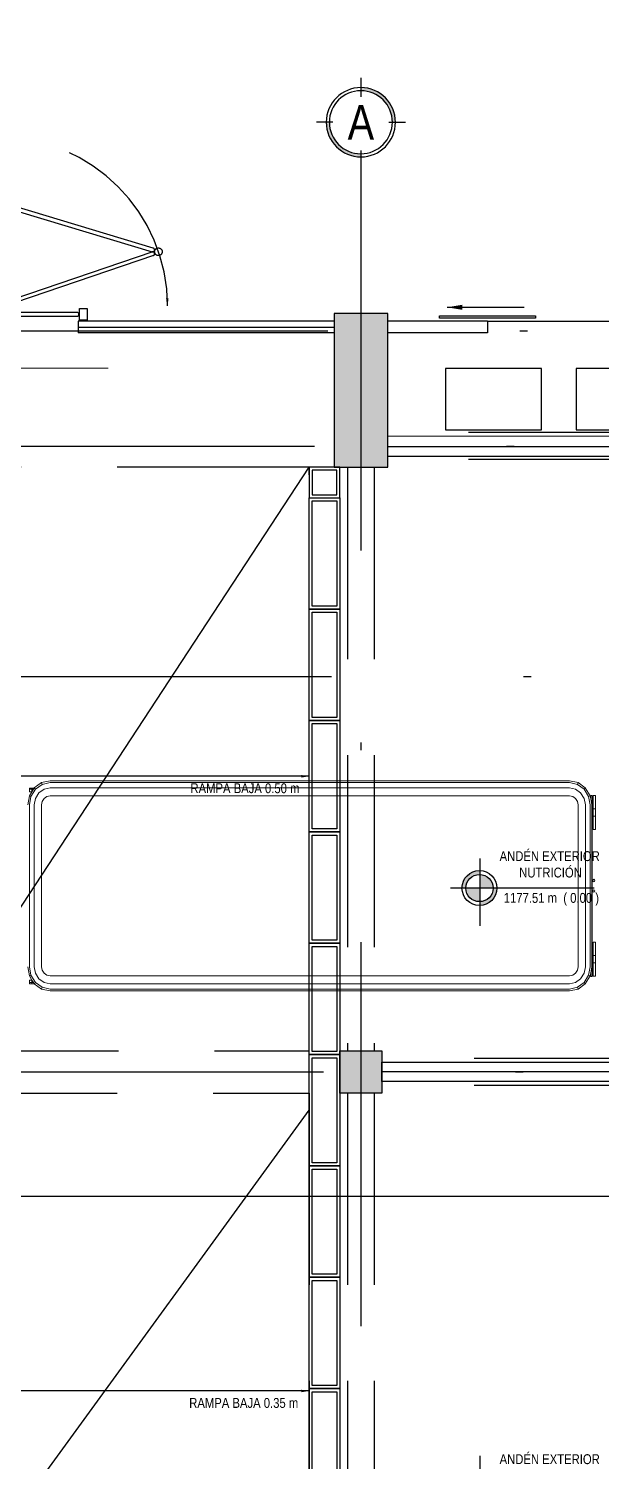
# Model space of a CAD drawing. Extents: x -28 to 131, y -33 to 63.
# Drawn here: x -4.33 to 3.13, y 20.05 to 38.71 of the extents above; entities that cross this region are included whole.
import ezdxf
from ezdxf.enums import TextEntityAlignment as Align

# ---------------------------------------------------------------- set-up
doc = ezdxf.new("R2010")
doc.units = 0
doc.header["$LTSCALE"] = 10
for name, pattern in [('CENTER', [2, 1.25, -0.25, 0.25, -0.25]), ('DASHDOT', [1, 0.5, -0.25, 0, -0.25]), ('DASHDOT2', [12.7, 6.35, -3.175, 0, -3.175]), ('HIDDEN', [0.375, 0.25, -0.125]), ('PHANTOM', [63.5, 31.75, -6.35, 6.35, -6.35, 6.35, -6.35]), ('PHANTOM2', [1.25, 0.625, -0.125, 0.125, -0.125, 0.125, -0.125])]:
    doc.linetypes.add(name, pattern=pattern)
for name, color, linetype in [('arq-aceras', 252, 'Continuous'), ('arq-carros', 8, 'Continuous'), ('arq-columnas', 6, 'Continuous'), ('arq-ejes', 251, 'DASHDOT2'), ('arq-ejes-circulo', 1, 'Continuous'), ('arq-ejes-principales', 1, 'DASHDOT'), ('arq-escaleras', 1, 'Continuous'), ('arq-escaleras-tex', 3, 'Continuous'), ('arq-hatch', 252, 'Continuous'), ('arq-indicacion de corte', 5, 'PHANTOM2'), ('arq-montacargas', 2, 'Continuous'), ('arq-muro', 5, 'Continuous'), ('arq-niveles', 1, 'Continuous'), ('arq-pared baja', 240, 'Continuous'), ('arq-pared mamposteria', 4, 'Continuous'), ('arq-portón', 1, 'HIDDEN'), ('arq-Rejilla', 8, 'Continuous'), ('arq-text-ejes', 2, 'Continuous'), ('arq-vigas', 251, 'HIDDEN')]:
    doc.layers.add(name, color=color, linetype=linetype)
doc.styles.add('dape 2', font='ARIALN.TTF')
doc.dimstyles.new('dape', dxfattribs={"dimscale": 0.05, "dimtxt": 2, "dimasz": 2, "dimexe": 1, "dimexo": 1, "dimgap": 1, "dimtad": 1, "dimzin": 1, "dimtxsty": 'dape 2', "dimcen": 30, "dimclrd": 1, "dimclre": 1, "dimclrt": 256, "dimazin": 0, "dimtfac": 1, "dimtmove": 0, "dimatfit": 3, "dimfxl": 1, "dimarcsym": 0})

# ---------------------------------------------------------------- blocks, each defined once
blk = doc.blocks.new('*U99')
at = {"linetype": 'Continuous'}
h = blk.add_hatch(color=251, dxfattribs=at)
h.paths.add_polyline_path([(0.1643, 0.326), (0.1803, 0.326, -0.414214), (0, 0.1457), (0, 0.1617, 0.414214)])
h.paths.add_polyline_path([(-0.1643, 0.326), (-0.1803, 0.326, -0.414214), (0, 0.5063), (0, 0.4903, 0.414214)])
for p, q in [((0, 0.5577), (0, 0.4724)), ((0, 0.5432), (0, 0.4579)), ((-0.1464, 0.326), (-0.2317, 0.326)), ((0.1464, 0.326), (0.2317, 0.326)), ((0, 0.1796), (0, 0.0943))]:
    blk.add_line(p, q, dxfattribs=at)
at = {"linetype": 'CENTER', "ltscale": 0.7}
blk.add_line((0, 0.1457), (0, 0.1457), dxfattribs=at)
at = {"linetype": 'Continuous'}
for radius in [0.1803, 0.1643]:
    blk.add_circle((0, 0.326), radius, dxfattribs=at)
blk = doc.blocks.new('Camion')
at = {"lineweight": 0}
for p, q in [((-1.002, 0.227), (-1.175, 0.227)), ((-1.175, 0.198), (-1.175, 0.227)), ((-1.159, 0.198), (-1.175, 0.198)), ((-1.159, 0.183), (-1.159, 0.198)), ((-1.002, 0.198), (-1.159, 0.198)), ((-1.002, 0.198), (-1.002, 0.227)), ((-0.908, 0.227), (-1.002, 0.227)), ((-0.908, 0.198), (-1.002, 0.198)), ((-0.735, 0.227), (-0.908, 0.227)), ((-0.908, 0.198), (-0.908, 0.227)), ((-0.908, 0.198), (-0.751, 0.198)), ((-0.751, 0.183), (-0.751, 0.198)), ((-0.735, 0.198), (-0.751, 0.198)), ((-0.735, 0.227), (-0.735, 0.198)), ((-0.083, 0.205), (-0.078, 0.215)), ((-0.078, 0.195), (-0.083, 0.205)), ((-0.078, 0.215), (-0.067, 0.22)), ((-0.067, 0.19), (-0.078, 0.195)), ((-0.067, 0.22), (-0.056, 0.215)), ((-0.056, 0.195), (-0.067, 0.19)), ((-0.056, 0.215), (-0.051, 0.205)), ((-0.051, 0.205), (-0.056, 0.195)), ((0.053, 0.205), (0.058, 0.215)), ((0.058, 0.195), (0.053, 0.205)), ((0.058, 0.215), (0.069, 0.22)), ((0.069, 0.19), (0.058, 0.195)), ((0.069, 0.22), (0.08, 0.215)), ((0.08, 0.195), (0.069, 0.19)), ((0.08, 0.215), (0.085, 0.205)), ((0.085, 0.205), (0.08, 0.195)), ((0.735, 0.227), (0.907, 0.227)), ((0.735, 0.227), (0.735, 0.198)), ((0.75, 0.198), (0.735, 0.198)), ((0.75, 0.183), (0.75, 0.198)), ((0.75, 0.198), (0.907, 0.198)), ((0.907, 0.227), (0.907, 0.198)), ((0.907, 0.227), (1.002, 0.227)), ((1.002, 0.198), (0.907, 0.198)), ((1.002, 0.227), (1.175, 0.227)), ((1.002, 0.227), (1.002, 0.198)), ((1.159, 0.198), (1.002, 0.198)), ((1.159, 0.198), (1.159, 0.183)), ((1.175, 0.198), (1.159, 0.198)), ((1.175, 0.227), (1.175, 0.198)), ((-1.276, 0.094), (-1.344, 0)), ((-1.259, 0.079), (-1.321, -0.009)), ((-1.276, 0.094), (-1.174, 0.158)), ((-1.259, 0.079), (-1.276, 0.094)), ((-1.164, 0.137), (-1.259, 0.079)), ((-1.259, -0.033), (-1.21, 0.034)), ((-1.138, 0.079), (-1.21, 0.034)), ((-1.181, 0.183), (-1.181, 0.165)), ((-1.181, 0.183), (1.177, 0.183)), ((-1.181, 0.165), (-1.134, 0.165)), ((-1.134, 0.165), (-1.174, 0.158)), ((-1.174, 0.158), (-1.164, 0.137)), ((-1.164, 0.137), (-1.053, 0.158)), ((-0.751, 0.183), (-1.159, 0.183)), ((-1.053, 0.095), (-1.138, 0.079)), ((-1.054, 0.18), (-1.134, 0.165)), ((-1.099, -0.009), (-1.053, 0)), ((-1.054, 0.18), (1.054, 0.18)), ((-1.053, 0.158), (1.053, 0.158)), ((1.053, 0.095), (-1.053, 0.095)), ((-1.053, 0), (1.053, 0)), ((1.159, 0.183), (0.75, 0.183)), ((1.053, 0.158), (1.164, 0.137)), ((1.138, 0.079), (1.053, 0.095)), ((1.134, 0.165), (1.054, 0.18)), ((1.134, 0.165), (1.177, 0.165)), ((1.174, 0.158), (1.134, 0.165)), ((1.21, 0.034), (1.138, 0.079)), ((1.164, 0.137), (1.174, 0.158)), ((1.164, 0.137), (1.259, 0.079)), ((1.276, 0.094), (1.174, 0.158)), ((1.177, 0.165), (1.177, 0.183)), ((1.259, -0.033), (1.21, 0.034)), ((1.259, 0.079), (1.276, 0.094)), ((1.259, 0.079), (1.321, -0.009)), ((1.344, 0), (1.276, 0.094)), ((-1.344, 0), (-1.368, -0.112)), ((-1.368, -0.2), (-1.368, -0.112)), ((-1.368, -0.112), (-1.368, -0.112)), ((-1.368, -0.112), (-1.368, -0.112)), ((-1.368, -0.2), (-1.368, -0.112)), ((-1.344, 0), (-1.321, -0.009)), ((-1.321, -0.009), (-1.344, -0.112)), ((-1.344, -6.876), (-1.344, -0.112)), ((-1.259, -0.033), (-1.276, -0.112)), ((-1.276, -0.112), (-1.276, -6.876)), ((-1.164, -0.069), (-1.174, -0.112)), ((-1.174, -6.876), (-1.174, -0.112)), ((-1.138, -0.033), (-1.164, -0.069)), ((-1.099, -0.009), (-1.138, -0.033)), ((1.053, 0), (1.099, -0.009)), ((1.099, -0.009), (1.138, -0.033)), ((1.138, -0.033), (1.164, -0.069)), ((1.174, -0.112), (1.164, -0.069)), ((1.174, -0.112), (1.174, -6.876)), ((1.276, -0.112), (1.259, -0.033)), ((1.276, -0.112), (1.276, -6.876)), ((1.321, -0.009), (1.344, 0)), ((1.344, -0.112), (1.321, -0.009)), ((1.368, -0.112), (1.344, 0)), ((1.344, -0.112), (1.344, -6.876)), ((1.368, -1.158), (1.368, -0.112)), ((1.368, -0.112), (1.368, -1.158)), ((1.368, -0.112), (1.368, -2.411)), ((-1.368, -0.579), (-1.368, -0.2)), ((-1.368, -0.2), (-1.368, -0.2)), ((-1.368, -0.2), (-1.368, -0.579)), ((-1.368, -0.579), (-1.368, -0.579)), ((-1.368, -0.579), (-1.368, -1.162)), ((-1.368, -0.579), (-1.368, -1.162)), ((-1.368, -1.279), (-1.368, -1.162)), ((-1.368, -1.162), (-1.368, -1.162)), ((-1.368, -1.279), (-1.368, -1.162)), ((-1.368, -1.279), (-1.368, -1.279)), ((-1.368, -6.876), (-1.368, -1.279)), ((1.368, -1.158), (1.368, -1.162)), ((1.368, -1.162), (1.368, -1.162)), ((1.368, -1.162), (1.368, -1.279)), ((1.368, -1.275), (1.368, -1.162)), ((1.368, -1.279), (1.368, -1.275)), ((1.368, -1.279), (1.368, -1.279)), ((1.368, -2.213), (1.368, -1.279)), ((1.368, -2.213), (1.368, -1.279)), ((1.368, -2.213), (1.368, -2.411)), ((1.368, -6.876), (1.368, -2.411)), ((-1.368, -6.876), (-1.344, -6.988)), ((-1.344, -6.876), (-1.321, -6.98)), ((-1.276, -6.876), (-1.259, -6.956)), ((-1.174, -6.876), (-1.164, -6.919)), ((1.164, -6.919), (1.174, -6.876)), ((1.259, -6.956), (1.276, -6.876)), ((1.321, -6.98), (1.344, -6.876)), ((1.344, -6.988), (1.368, -6.876)), ((-1.344, -6.988), (-1.321, -6.98)), ((-1.344, -6.988), (-1.276, -7.083)), ((-1.321, -6.98), (-1.259, -7.067)), ((-1.276, -7.083), (-1.259, -7.067)), ((-1.274, -7.084), (-1.276, -7.083)), ((-1.274, -7.116), (-1.274, -7.084)), ((-1.258, -7.093), (-1.274, -7.084)), ((-1.21, -7.022), (-1.259, -6.956)), ((-1.259, -7.067), (-1.164, -7.126)), ((-1.21, -7.022), (-1.138, -7.067)), ((-1.164, -6.919), (-1.138, -6.956)), ((-1.138, -6.956), (-1.099, -6.98)), ((-1.138, -7.067), (-1.053, -7.083)), ((-1.053, -6.988), (-1.099, -6.98)), ((1.053, -6.988), (-1.053, -6.988)), ((1.053, -7.083), (-1.053, -7.083)), ((1.053, -6.988), (1.099, -6.98)), ((1.053, -7.083), (1.138, -7.067)), ((1.138, -6.956), (1.099, -6.98)), ((1.138, -6.956), (1.164, -6.919)), ((1.138, -7.067), (1.21, -7.022)), ((1.164, -7.126), (1.259, -7.067)), ((1.21, -7.022), (1.259, -6.956)), ((1.274, -7.084), (1.258, -7.094)), ((1.321, -6.98), (1.259, -7.067)), ((1.259, -7.067), (1.276, -7.083)), ((1.276, -7.083), (1.274, -7.084)), ((1.274, -7.084), (1.274, -7.116)), ((1.276, -7.083), (1.344, -6.988)), ((1.344, -6.988), (1.321, -6.98)), ((-1.274, -7.145), (-1.274, -7.116)), ((-1.274, -7.116), (-1.258, -7.116)), ((-1.258, -7.145), (-1.274, -7.145)), ((-1.258, -7.093), (-1.258, -7.116)), ((-1.227, -7.113), (-1.258, -7.093)), ((-1.227, -7.116), (-1.258, -7.116)), ((-1.258, -7.116), (-1.258, -7.145)), ((-1.258, -7.145), (-1.227, -7.145)), ((-1.227, -7.116), (-1.227, -7.113)), ((-1.174, -7.146), (-1.227, -7.113)), ((-1.227, -7.145), (-1.227, -7.116)), ((-1.174, -7.146), (-1.164, -7.126)), ((-1.054, -7.168), (-1.174, -7.146)), ((-1.164, -7.126), (-1.053, -7.146)), ((-1.053, -7.146), (1.053, -7.146)), ((1.053, -7.146), (1.164, -7.126)), ((1.174, -7.146), (1.054, -7.168)), ((1.174, -7.146), (1.164, -7.126)), ((1.226, -7.113), (1.174, -7.146)), ((1.258, -7.094), (1.226, -7.113)), ((1.226, -7.113), (1.226, -7.116)), ((1.258, -7.116), (1.226, -7.116)), ((1.226, -7.116), (1.226, -7.145)), ((1.226, -7.145), (1.258, -7.145)), ((1.258, -7.116), (1.258, -7.094)), ((1.258, -7.145), (1.258, -7.116)), ((1.258, -7.116), (1.274, -7.116)), ((1.274, -7.145), (1.258, -7.145)), ((1.274, -7.116), (1.274, -7.145))]:
    blk.add_line(p, q, dxfattribs=at)
blk = doc.blocks.new('Rejilla')
at = {"layer": 'arq-Rejilla'}
blk.add_lwpolyline([(0, 1.45), (0.4, 1.45), (0.4, 0), (0, 0), (0, 1.45)], dxfattribs=at)
blk.add_lwpolyline([(0.04, 1.41), (0.36, 1.41), (0.36, 0.04), (0.04, 0.04)], close=True, dxfattribs=at)
blk = doc.blocks.new('portón planta')
at = {"color": 2}
for points in [[(0, 9.2), (0.15, 9.2), (0.15, 9.05), (0, 9.05)], [(0, 0), (0.15, 0), (0.15, 0.15), (0, 0.15)], [(1.125, 0.15), (1.225, 0.15), (1.225, 0), (1.125, 0)]]:
    blk.add_lwpolyline(points, close=True, dxfattribs=at)
at = {"color": 1}
for points in [[(0.1, 6.9), (0.1, 9.016, 1), (0.05, 9.016), (0.05, 6.9, 1)], [(0.1, 6.742), (0.1, 4.65, -1), (0.05, 4.65), (0.05, 6.742, -1)], [(0.1, 2.46), (0.1, 4.55, 1), (0.05, 4.55), (0.05, 2.46, 1)], [(0.1, 2.302), (0.1, 0.184, -1), (0.05, 0.184), (0.05, 2.302, -1)], [(1.092, 0.1), (0.184, 0.1, 1), (0.184, 0.05), (1.092, 0.05, 1)]]:
    blk.add_lwpolyline(points, format="xyb", close=True, dxfattribs=at)
at = {"color": 8, "linetype": 'PHANTOM'}
for points in [[(2.087, 8.359), (0.083, 9.04, 1), (0.067, 8.992), (2.071, 8.312, 1)], [(2.085, 8.263), (0.081, 7.661, -1), (0.067, 7.709), (2.071, 8.311, -1)], [(2.085, 0.937), (0.081, 1.539, 1), (0.067, 1.491), (2.071, 0.889, 1)], [(2.087, 0.841), (0.083, 0.16, -1), (0.067, 0.208), (2.071, 0.888, -1)]]:
    blk.add_lwpolyline(points, format="xyb", close=True, dxfattribs=at)
for centre in [(2.153, 8.31), (2.153, 0.89)]:
    blk.add_circle(centre, 0.05, dxfattribs=at)
at = {"color": 2}
for centre in [(0.075, 6.821), (0.075, 2.381)]:
    blk.add_circle(centre, 0.05, dxfattribs=at)
at = {"color": 1}
for centre, start, end in [((0.075, 9.016), 270, 0), ((0.075, 0.184), 0, 90)]:
    blk.add_arc(centre, 2.197, start, end, dxfattribs=at)
for points in [[(2.252, 8.917), (2.272, 9.016), (2.285, 8.916)], [(2.252, 0.283), (2.272, 0.184), (2.285, 0.284)]]:
    blk.add_solid(points, dxfattribs=at)

msp = doc.modelspace()

# ---------------------------------------------------------------- hatches: boundary and pattern name
at = {"layer": 'arq-niveles'}
h = msp.add_hatch(color=8, dxfattribs=at)
h.paths.add_polyline_path([(1.368, 27.519, 0.414214), (1.545, 27.342), (1.545, 27.519)])
h.paths.add_polyline_path([(1.545, 27.697), (1.545, 27.519), (1.722, 27.519, 0.414214)])
h.paths.add_polyline_path([(1.317, 27.519), (1.368, 27.519, -0.414214), (1.545, 27.697), (1.545, 27.747, 0.414214)])
h.paths.add_polyline_path([(1.545, 27.342), (1.545, 27.291, 0.414214), (1.773, 27.519), (1.722, 27.519, -0.414214)])

# ---------------------------------------------------------------- linework, layer by layer
at = {"layer": 'arq-aceras', "color": 250, "lineweight": 0, "flags": 128}
msp.add_lwpolyline([(-4.65, 47.408), (-4.802, 43.206), (-5.297, 34.29), (-3.293, 34.29)], dxfattribs=at)
at = {"layer": 'arq-columnas'}
for points in [[(-0.35, 33), (0.35, 33), (0.35, 35), (-0.35, 35)], [(-0.275, 25.4), (0.275, 25.4), (0.275, 24.85), (-0.275, 24.85)]]:
    msp.add_lwpolyline(points, close=True, dxfattribs=at)
at = {"layer": 'arq-ejes', "ltscale": 0.06}
for p, q in [((-3.684, 34.825), (-0.35, 34.825)), ((0.35, 33.27), (15.65, 33.27)), ((3.675, 25.125), (0.275, 25.125))]:
    msp.add_line(p, q, dxfattribs=at)
at = {"layer": 'arq-ejes-principales'}
for p, q in [((0, 36.913), (0, -2.679)), ((-5.431, 34.775), (60.052, 34.775)), ((-5.603, 33.275), (59.88, 33.275)), ((-5.381, 30.275), (60.102, 30.275)), ((-5.487, 25.125), (60.058, 25.125))]:
    msp.add_line(p, q, dxfattribs=at)
at = {"layer": 'arq-escaleras', "color": 8}
msp.add_line((1.65, 34.9), (4.15, 34.9), dxfattribs=at)
at = {"layer": 'arq-escaleras', "color": 0}
msp.add_lwpolyline([(-0.35, 35), (-0.35, 34.9)], dxfattribs=at)
at = {"layer": 'arq-escaleras'}
msp.add_lwpolyline([(2.275, 34.939), (1.025, 34.939), (1.025, 34.972), (2.275, 34.972)], close=True, dxfattribs=at)
at = {"layer": 'arq-hatch', "linetype": 'HIDDEN'}
for points in [[(-0.675, 25.4), (-0.675, 33), (-5.395, 33), (-5.656, 25.4)], [(-0.675, 24.85), (-0.675, 17.39), (-5.931, 17.4), (-5.675, 24.85)]]:
    msp.add_lwpolyline(points, close=True, dxfattribs=at)
at = {"layer": 'arq-hatch'}
for points in [[(-0.35, 33), (0.35, 33), (-0.35, 35), (0.35, 35)], [(-0.275, 25.4), (0.275, 25.4), (-0.275, 24.85), (0.275, 24.85)]]:
    msp.add_solid(points, dxfattribs=at)
at = {"layer": 'arq-indicacion de corte', "ltscale": 3}
msp.add_line((-7.841, 23.508), (63.8, 23.508), dxfattribs=at)
at = {"layer": 'arq-montacargas'}
for points in [[(1.102, 33.487), (2.352, 33.487), (2.352, 34.287), (1.102, 34.287)], [(2.803, 33.487), (4.053, 33.487), (4.053, 34.287), (2.803, 34.287)]]:
    msp.add_lwpolyline(points, close=True, dxfattribs=at)
at = {"layer": 'arq-muro'}
for p, q in [((7.65, 33.4), (0.35, 33.402)), ((0.35, 33.139), (0.35, 33.402)), ((7.65, 33.139), (0.35, 33.139))]:
    msp.add_line(p, q, dxfattribs=at)
msp.add_lwpolyline([(3.75, 25), (0.275, 25), (0.275, 25.25), (3.75, 25.25)], close=True, dxfattribs=at)
at = {"layer": 'arq-niveles'}
for p, q in [((1.55, 27.902), (1.55, 27.028)), ((3.039, 27.519), (1.169, 27.519)), ((1.55, 20.125), (1.55, 19.251))]:
    msp.add_line(p, q, dxfattribs=at)
for radius in [0.228, 0.177]:
    msp.add_circle((1.545, 27.519), radius, dxfattribs=at)
at = {"layer": 'arq-pared baja', "color": 8}
for p, q in [((-5.656, 25.4), (-0.675, 33)), ((-5.931, 17.4), (-0.675, 24.625))]:
    msp.add_line(p, q, dxfattribs=at)
at = {"layer": 'arq-pared mamposteria'}
for p, q in [((-0.35, 34.9), (-3.684, 34.9)), ((-3.684, 34.9), (-3.684, 34.75)), ((1.65, 34.9), (0.35, 34.9)), ((1.65, 34.9), (1.65, 34.75)), ((-0.35, 34.75), (-3.684, 34.75)), ((1.65, 34.75), (0.35, 34.75))]:
    msp.add_line(p, q, dxfattribs=at)
at = {"layer": 'arq-Rejilla'}
for points in [[(-0.275, 32.6), (-0.275, 33), (-0.675, 33), (-0.675, 32.6)], [(-0.315, 32.64), (-0.315, 32.96), (-0.635, 32.96), (-0.635, 32.64)]]:
    msp.add_lwpolyline(points, close=True, dxfattribs=at)
at = {"layer": 'arq-vigas'}
for p, q in [((7.65, 33.45), (0.35, 33.45)), ((7.65, 33.1), (0.35, 33.1)), ((-0.175, 33), (-0.175, 25.4)), ((0.175, 33), (0.175, 25.4)), ((7.725, 25.3), (0.275, 25.3)), ((-0.175, 24.85), (-0.175, 17.4)), ((0.175, 24.85), (0.175, 17.4)), ((7.725, 24.95), (0.275, 24.95))]:
    msp.add_line(p, q, dxfattribs=at)

# ---------------------------------------------------------------- block references
at = {"layer": 'arq-carros', "xscale": -1, "rotation": 270}
msp.add_blockref('Camion', (2.829, 27.548), dxfattribs=at)
at = {"layer": 'arq-ejes-circulo', "xscale": -2.5, "yscale": 2.5, "zscale": 2.5}
msp.add_blockref('*U99', (0, 36.677), dxfattribs=at)
at = {"layer": 'arq-portón'}
msp.add_blockref('portón planta', (-4.79, 34.915), dxfattribs=at)
at = {"layer": 'arq-Rejilla'}
for p in [(-0.675, 31.15), (-0.675, 29.7), (-0.675, 28.25), (-0.675, 26.8), (-0.675, 25.35), (-0.675, 23.9), (-0.675, 22.45), (-0.675, 21), (-0.675, 19.55)]:
    msp.add_blockref('Rejilla', p, dxfattribs=at)

# ---------------------------------------------------------------- texts
at = {"layer": 'arq-niveles', "color": 2, "style": 'dape 2'}
for s, p in [('RAMPA BAJA 0.50 m', (-2.22, 28.755)), ('1177.51 m  ( 0.00 )', (1.861, 27.327)), ('RAMPA BAJA 0.35 m', (-2.236, 20.75))]:
    msp.add_text(s, height=0.12821, dxfattribs=at).set_placement(p)
at = {"layer": 'arq-niveles', "color": 2, "char_height": 0.12821, "width": 1.7115, "attachment_point": 1, "style": 'dape 2'}
for s, insert in [('\\pi0.20401;ANDÉN EXTERIOR\\P\\pi0.45948;NUTRICIÓN', (1.603, 27.999)), ('\\pi0.20401;ANDÉN EXTERIOR\\P\\pi0.23047;ARCHIVO PASIVO', (1.603, 20.146))]:
    msp.add_mtext(s, dxfattribs=dict(at, insert=insert))
at = {"layer": 'arq-text-ejes', "style": 'dape 2'}
msp.add_text('A', height=0.45, dxfattribs=at).set_placement((0, 37.492), align=Align.MIDDLE)

# ---------------------------------------------------------------- leaders
at = {"layer": 'arq-escaleras-tex'}
msp.add_leader([(1.123, 35.082), (2.128, 35.082)], dimstyle='dape', override={"dimscale": 0.1, "dimgap": 1, "dimtad": 0}, dxfattribs=at)
at = {"layer": 'arq-pared baja'}
for points in [[(-0.675, 28.975), (-5.912, 28.975)], [(-0.675, 20.97), (-6.541, 20.97)]]:
    msp.add_leader(points, dimstyle='dape', override={"dimgap": 1, "dimtad": 0}, dxfattribs=at)

doc.saveas('drawing.dxf')
